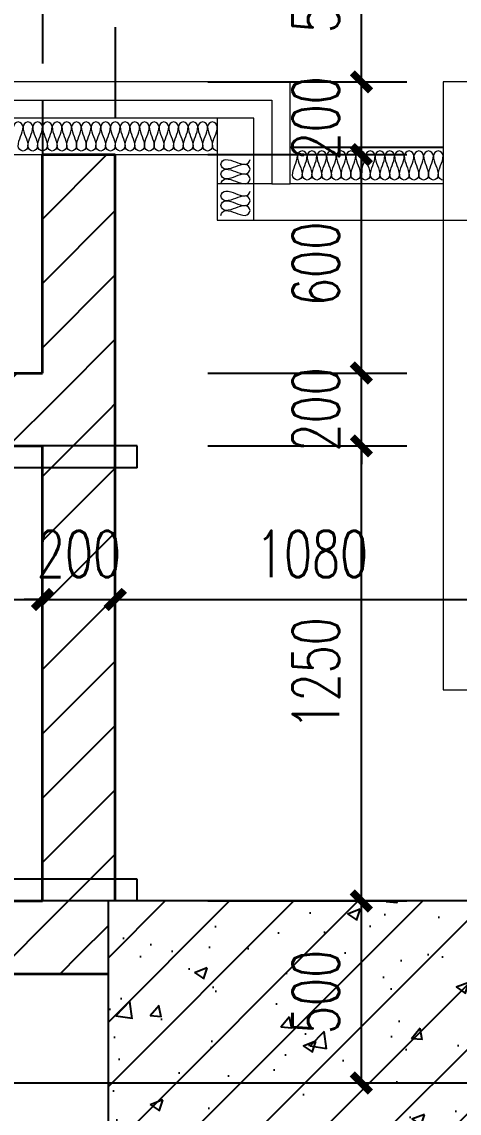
# Model space of a CAD drawing. Header units: millimetres. Extents: x 434053 to 1059003, y -2417481 to 936527.
# Drawn here: x 537439 to 538640, y -1764218 to -1761220 of the extents above; entities that cross this region are included whole.
import ezdxf

# ---------------------------------------------------------------- set-up
doc = ezdxf.new("R2010")
doc.units = ezdxf.units.MM
doc.header["$LTSCALE"] = 1000
doc.header["$MEASUREMENT"] = 0
doc.linetypes.add('DASH', pattern=[0.35, 0.25, -0.1])
doc.linetypes.add('DOTE', pattern=[2.42, 2, -0.2, 0.02, -0.2])
doc.layers.get('Defpoints').update_dxf_attribs({"color": 6})
for name, color, linetype in [('A-ANNO-DIMS', 3, 'Continuous'), ('A-AXIS', 16, 'DOTE'), ('A-COLS', 6, 'Continuous'), ('A-WALL-PATT', 8, 'Continuous'), ('STAIR', 2, 'Continuous')]:
    doc.layers.add(name, color=color, linetype=linetype)
for name, color, linetype, lineweight in [('A-DETL-0001', 4, 'Continuous', 15), ('A-FLOR-PROJ', 2, 'Continuous', 25), ('A-WALL', 5, 'Continuous', 35)]:
    doc.layers.add(name, color=color, linetype=linetype, lineweight=lineweight)
doc.styles.add('_TCH_DIM_T3', font='SIMPLEX', dxfattribs={"width": 0.705882, "bigfont": 'GBCBIG'})
doc.dimstyles.new('_TCH_ARCH&&50', dxfattribs={"dimtxt": 127.5, "dimasz": 50, "dimexe": 125, "dimexo": 150, "dimgap": 61.25, "dimtad": 1, "dimdec": 0, "dimzin": 0, "dimdsep": 46, "dimtxsty": '_TCH_DIM_T3', "dimblk": 'ARCHTICK', "dimcen": 0.09, "dimclrt": 7, "dimazin": 2, "dimtfac": 1, "dimtdec": 0, "dimtix": 1, "dimtmove": 2, "dimatfit": 3, "dimfxl": 1, "dimtolj": 1, "dimtzin": 0, "dimarcsym": 0})
pattern_1 = [(45, (-1713816.56, -1462893.01), (-88.388383, 88.388383), [])]

# ---------------------------------------------------------------- blocks, each defined once
blk = doc.blocks.new('gdfgsdfgfgfgh')
at = {"layer": 'A-AXIS'}
blk.add_line((1100, 750), (10800, 750), dxfattribs=at)
blk = doc.blocks.new('nadgsfg')
at = {"layer": 'A-DETL-0001'}
for p, q in [((39667.5, 7045.9), (39667.5, 13595.9)), ((39617.5, 12045.9), (39617.5, 7095.9)), ((39467.5, 9965.9), (39467.5, 7145.9)), ((39567.5, 7145.9), (39567.5, 9965.9)), ((39387.6, 7245.9), (39287.6, 7245.9)), ((39287.6, 7245.9), (39287.6, 7145.9)), ((39387.6, 7145.9), (39387.6, 7245.9)), ((39467.5, 7245.9), (39387.6, 7245.9)), ((39567.5, 7245.9), (39467.5, 7245.9)), ((39467.5, 7245.9), (39467.5, 7145.9)), ((39567.5, 7145.9), (39567.5, 7245.9)), ((39287.6, 7145.9), (39387.6, 7145.9)), ((39287.6, 7145.9), (39287.6, 6625.9)), ((39387.6, 7095.9), (39387.6, 7145.9)), ((39387.6, 7145.9), (39467.5, 7145.9)), ((39467.5, 7145.9), (39567.5, 7145.9)), ((39617.5, 7095.9), (39387.6, 7095.9)), ((39387.6, 7095.9), (39387.6, 7045.9)), ((39387.6, 6625.9), (39387.6, 7045.9)), ((39387.6, 7045.9), (39667.5, 7045.9)), ((37997.4, 6625.9), (37997.5, 5595.9)), ((39667.6, 6625.9), (37997.4, 6625.9)), ((39287.6, 6625.9), (39287.6, 6525.9)), ((39667.6, 6525.9), (39667.6, 6625.9))]:
    blk.add_line(p, q, dxfattribs=at)
blk.add_lwpolyline([(38097.5, 6525.9), (39667.6, 6525.9), (39667.5, 6625.9)], dxfattribs=at)
for points in [[(39544.2, 7779.3), (39550.4, 7779.3), (39564.5, 7792.6), (39550.4, 7805.9), (39544.2, 7805.9)], [(39490.8, 7765.9), (39484.5, 7765.9), (39470.4, 7779.3), (39484.5, 7792.6), (39490.8, 7792.6)], [(39490.8, 7739.3), (39484.5, 7739.3), (39470.4, 7752.6), (39484.5, 7765.9), (39490.8, 7765.9)], [(39490.8, 7792.6), (39509.1, 7792.6), (39525.8, 7779.3), (39544.2, 7779.3)], [(39544.2, 7779.3), (39525.8, 7779.3), (39509.1, 7765.9), (39490.8, 7765.9)], [(39490.8, 7765.9), (39509.1, 7765.9), (39525.8, 7752.6), (39544.2, 7752.6)], [(39544.2, 7752.6), (39550.4, 7752.6), (39564.5, 7765.9), (39550.4, 7779.3), (39544.2, 7779.3)], [(39490.8, 7712.6), (39484.5, 7712.6), (39470.4, 7725.9), (39484.5, 7739.3), (39490.8, 7739.3)], [(39544.2, 7752.6), (39525.8, 7752.6), (39509.1, 7739.3), (39490.8, 7739.3)], [(39490.8, 7739.3), (39509.1, 7739.3), (39525.8, 7725.9), (39544.2, 7725.9)], [(39544.2, 7725.9), (39550.4, 7725.9), (39564.5, 7739.3), (39550.4, 7752.6), (39544.2, 7752.6)], [(39490.8, 7685.9), (39484.5, 7685.9), (39470.4, 7699.3), (39484.5, 7712.6), (39490.8, 7712.6)], [(39544.2, 7725.9), (39525.8, 7725.9), (39509.1, 7712.6), (39490.8, 7712.6)], [(39490.8, 7712.6), (39509.1, 7712.6), (39525.8, 7699.3), (39544.2, 7699.3)], [(39544.2, 7699.3), (39550.4, 7699.3), (39564.5, 7712.6), (39550.4, 7725.9), (39544.2, 7725.9)], [(39490.8, 7659.3), (39484.5, 7659.3), (39470.4, 7672.6), (39484.5, 7685.9), (39490.8, 7685.9)], [(39544.2, 7699.3), (39525.8, 7699.3), (39509.1, 7685.9), (39490.8, 7685.9)], [(39490.8, 7685.9), (39509.1, 7685.9), (39525.8, 7672.6), (39544.2, 7672.6)], [(39544.2, 7672.6), (39550.4, 7672.6), (39564.5, 7685.9), (39550.4, 7699.3), (39544.2, 7699.3)], [(39490.8, 7632.6), (39484.5, 7632.6), (39470.4, 7645.9), (39484.5, 7659.3), (39490.8, 7659.3)], [(39544.2, 7672.6), (39525.8, 7672.6), (39509.1, 7659.3), (39490.8, 7659.3)], [(39490.8, 7659.3), (39509.1, 7659.3), (39525.8, 7645.9), (39544.2, 7645.9)], [(39544.2, 7645.9), (39525.8, 7645.9), (39509.1, 7632.6), (39490.8, 7632.6)], [(39544.2, 7645.9), (39550.4, 7645.9), (39564.5, 7659.3), (39550.4, 7672.6), (39544.2, 7672.6)], [(39544.2, 7619.3), (39550.4, 7619.3), (39564.5, 7632.6), (39550.4, 7645.9), (39544.2, 7645.9)], [(39490.8, 7605.9), (39484.5, 7605.9), (39470.4, 7619.3), (39484.5, 7632.6), (39490.8, 7632.6)], [(39490.8, 7632.6), (39509.1, 7632.6), (39525.8, 7619.3), (39544.2, 7619.3)], [(39544.2, 7619.3), (39525.8, 7619.3), (39509.1, 7605.9), (39490.8, 7605.9)], [(39544.2, 7592.6), (39550.4, 7592.6), (39564.5, 7605.9), (39550.4, 7619.3), (39544.2, 7619.3)], [(39490.8, 7579.3), (39484.5, 7579.3), (39470.4, 7592.6), (39484.5, 7605.9), (39490.8, 7605.9)], [(39490.8, 7605.9), (39509.1, 7605.9), (39525.8, 7592.6), (39544.2, 7592.6)], [(39544.2, 7592.6), (39525.8, 7592.6), (39509.1, 7579.3), (39490.8, 7579.3)], [(39544.2, 7565.9), (39550.4, 7565.9), (39564.5, 7579.3), (39550.4, 7592.6), (39544.2, 7592.6)], [(39490.8, 7552.6), (39484.5, 7552.6), (39470.4, 7565.9), (39484.5, 7579.3), (39490.8, 7579.3)], [(39490.8, 7579.3), (39509.1, 7579.3), (39525.8, 7565.9), (39544.2, 7565.9)], [(39544.2, 7565.9), (39525.8, 7565.9), (39509.1, 7552.6), (39490.8, 7552.6)], [(39544.2, 7539.3), (39550.4, 7539.3), (39564.5, 7552.6), (39550.4, 7565.9), (39544.2, 7565.9)], [(39490.8, 7525.9), (39484.5, 7525.9), (39470.4, 7539.3), (39484.5, 7552.6), (39490.8, 7552.6)], [(39490.8, 7499.3), (39484.5, 7499.3), (39470.4, 7512.6), (39484.5, 7525.9), (39490.8, 7525.9)], [(39490.8, 7499.3), (39484.5, 7499.3), (39470.4, 7512.6), (39484.5, 7525.9), (39490.8, 7525.9)], [(39490.8, 7552.6), (39509.1, 7552.6), (39525.8, 7539.3), (39544.2, 7539.3)], [(39544.2, 7539.3), (39525.8, 7539.3), (39509.1, 7525.9), (39490.8, 7525.9)], [(39490.8, 7525.9), (39509.1, 7525.9), (39525.8, 7512.6), (39544.2, 7512.6)], [(39490.8, 7525.9), (39509.1, 7525.9), (39525.8, 7512.6), (39544.2, 7512.6)], [(39544.2, 7512.6), (39550.4, 7512.6), (39564.5, 7525.9), (39550.4, 7539.3), (39544.2, 7539.3)], [(39490.8, 7472.6), (39484.5, 7472.6), (39470.4, 7485.9), (39484.5, 7499.3), (39490.8, 7499.3)], [(39490.8, 7472.6), (39484.5, 7472.6), (39470.4, 7485.9), (39484.5, 7499.3), (39490.8, 7499.3)], [(39544.2, 7512.6), (39525.8, 7512.6), (39509.1, 7499.3), (39490.8, 7499.3)], [(39544.2, 7512.6), (39525.8, 7512.6), (39509.1, 7499.3), (39490.8, 7499.3)], [(39490.8, 7499.3), (39509.1, 7499.3), (39525.8, 7485.9), (39544.2, 7485.9)], [(39490.8, 7499.3), (39509.1, 7499.3), (39525.8, 7485.9), (39544.2, 7485.9)], [(39544.2, 7485.9), (39550.4, 7485.9), (39564.5, 7499.3), (39550.4, 7512.6), (39544.2, 7512.6)], [(39544.2, 7485.9), (39550.4, 7485.9), (39564.5, 7499.3), (39550.4, 7512.6), (39544.2, 7512.6)], [(39490.8, 7445.9), (39484.5, 7445.9), (39470.4, 7459.3), (39484.5, 7472.6), (39490.8, 7472.6)], [(39490.8, 7445.9), (39484.5, 7445.9), (39470.4, 7459.3), (39484.5, 7472.6), (39490.8, 7472.6)], [(39544.2, 7485.9), (39525.8, 7485.9), (39509.1, 7472.6), (39490.8, 7472.6)], [(39544.2, 7485.9), (39525.8, 7485.9), (39509.1, 7472.6), (39490.8, 7472.6)], [(39490.8, 7472.6), (39509.1, 7472.6), (39525.8, 7459.3), (39544.2, 7459.3)], [(39490.8, 7472.6), (39509.1, 7472.6), (39525.8, 7459.3), (39544.2, 7459.3)], [(39544.2, 7459.3), (39550.4, 7459.3), (39564.5, 7472.6), (39550.4, 7485.9), (39544.2, 7485.9)], [(39544.2, 7459.3), (39550.4, 7459.3), (39564.5, 7472.6), (39550.4, 7485.9), (39544.2, 7485.9)], [(39490.8, 7419.3), (39484.5, 7419.3), (39470.4, 7432.6), (39484.5, 7445.9), (39490.8, 7445.9)], [(39490.8, 7419.3), (39484.5, 7419.3), (39470.4, 7432.6), (39484.5, 7445.9), (39490.8, 7445.9)], [(39544.2, 7459.3), (39525.8, 7459.3), (39509.1, 7445.9), (39490.8, 7445.9)], [(39544.2, 7459.3), (39525.8, 7459.3), (39509.1, 7445.9), (39490.8, 7445.9)], [(39490.8, 7445.9), (39509.1, 7445.9), (39525.8, 7432.6), (39544.2, 7432.6)], [(39490.8, 7445.9), (39509.1, 7445.9), (39525.8, 7432.6), (39544.2, 7432.6)], [(39544.2, 7432.6), (39550.4, 7432.6), (39564.5, 7445.9), (39550.4, 7459.3), (39544.2, 7459.3)], [(39544.2, 7432.6), (39550.4, 7432.6), (39564.5, 7445.9), (39550.4, 7459.3), (39544.2, 7459.3)], [(39490.8, 7392.6), (39484.5, 7392.6), (39470.4, 7405.9), (39484.5, 7419.3), (39490.8, 7419.3)], [(39490.8, 7392.6), (39484.5, 7392.6), (39470.4, 7405.9), (39484.5, 7419.3), (39490.8, 7419.3)], [(39544.2, 7432.6), (39525.8, 7432.6), (39509.1, 7419.3), (39490.8, 7419.3)], [(39544.2, 7432.6), (39525.8, 7432.6), (39509.1, 7419.3), (39490.8, 7419.3)], [(39490.8, 7419.3), (39509.1, 7419.3), (39525.8, 7405.9), (39544.2, 7405.9)], [(39490.8, 7419.3), (39509.1, 7419.3), (39525.8, 7405.9), (39544.2, 7405.9)], [(39544.2, 7405.9), (39525.8, 7405.9), (39509.1, 7392.6), (39490.8, 7392.6)], [(39544.2, 7405.9), (39525.8, 7405.9), (39509.1, 7392.6), (39490.8, 7392.6)], [(39544.2, 7405.9), (39550.4, 7405.9), (39564.5, 7419.3), (39550.4, 7432.6), (39544.2, 7432.6)], [(39544.2, 7405.9), (39550.4, 7405.9), (39564.5, 7419.3), (39550.4, 7432.6), (39544.2, 7432.6)], [(39544.2, 7379.3), (39550.4, 7379.3), (39564.5, 7392.6), (39550.4, 7405.9), (39544.2, 7405.9)], [(39544.2, 7379.3), (39550.4, 7379.3), (39564.5, 7392.6), (39550.4, 7405.9), (39544.2, 7405.9)], [(39490.8, 7365.9), (39484.5, 7365.9), (39470.4, 7379.3), (39484.5, 7392.6), (39490.8, 7392.6)], [(39490.8, 7392.6), (39509.1, 7392.6), (39525.8, 7379.3), (39544.2, 7379.3)], [(39544.2, 7379.3), (39525.8, 7379.3), (39509.1, 7365.9), (39490.8, 7365.9)], [(39544.2, 7352.6), (39550.4, 7352.6), (39564.5, 7365.9), (39550.4, 7379.3), (39544.2, 7379.3)], [(39490.8, 7339.3), (39484.5, 7339.3), (39470.4, 7352.6), (39484.5, 7365.9), (39490.8, 7365.9)], [(39490.8, 7365.9), (39509.1, 7365.9), (39525.8, 7352.6), (39544.2, 7352.6)], [(39544.2, 7352.6), (39525.8, 7352.6), (39509.1, 7339.3), (39490.8, 7339.3)], [(39544.2, 7325.9), (39550.4, 7325.9), (39564.5, 7339.3), (39550.4, 7352.6), (39544.2, 7352.6)], [(39490.8, 7312.6), (39484.5, 7312.6), (39470.4, 7325.9), (39484.5, 7339.3), (39490.8, 7339.3)], [(39490.8, 7339.3), (39509.1, 7339.3), (39525.8, 7325.9), (39544.2, 7325.9)], [(39544.2, 7325.9), (39525.8, 7325.9), (39509.1, 7312.6), (39490.8, 7312.6)], [(39544.2, 7299.3), (39550.4, 7299.3), (39564.5, 7312.6), (39550.4, 7325.9), (39544.2, 7325.9)], [(39490.8, 7285.9), (39484.5, 7285.9), (39470.4, 7299.3), (39484.5, 7312.6), (39490.8, 7312.6)], [(39490.8, 7259.3), (39484.5, 7259.3), (39470.4, 7272.6), (39484.5, 7285.9), (39490.8, 7285.9)], [(39490.8, 7312.6), (39509.1, 7312.6), (39525.8, 7299.3), (39544.2, 7299.3)], [(39544.2, 7299.3), (39525.8, 7299.3), (39509.1, 7285.9), (39490.8, 7285.9)], [(39490.8, 7285.9), (39509.1, 7285.9), (39525.8, 7272.6), (39544.2, 7272.6)], [(39544.2, 7272.6), (39550.4, 7272.6), (39564.5, 7285.9), (39550.4, 7299.3), (39544.2, 7299.3)], [(39477.5, 7245.9), (39477.5, 7252.2), (39484.5, 7259.3), (39490.8, 7259.3)], [(39544.2, 7272.6), (39525.8, 7272.6), (39509.1, 7259.3), (39490.8, 7259.3)], [(39490.8, 7259.3), (39509.1, 7259.3), (39525.8, 7245.9), (39544.2, 7245.9)], [(39544.2, 7245.9), (39550.4, 7245.9), (39564.5, 7259.3), (39550.4, 7272.6), (39544.2, 7272.6)], [(39300.8, 7235.9), (39307.1, 7235.9), (39314.2, 7228.9), (39314.2, 7222.6)], [(39314.2, 7222.6), (39314.2, 7228.9), (39327.5, 7243), (39340.8, 7228.9), (39340.8, 7222.6)], [(39340.8, 7222.6), (39340.8, 7228.9), (39354.2, 7243), (39367.5, 7228.9), (39367.5, 7222.6)], [(39387.6, 7235.9), (39393.9, 7235.9), (39400.9, 7228.9), (39400.9, 7222.6)], [(39400.9, 7222.6), (39400.9, 7228.9), (39414.3, 7243), (39427.6, 7228.9), (39427.6, 7222.6)], [(39427.6, 7222.6), (39427.6, 7228.9), (39440.9, 7243), (39454.3, 7228.9), (39454.3, 7222.6)], [(39314.2, 7222.6), (39314.2, 7204.3), (39300.8, 7187.6), (39300.8, 7169.3)], [(39327.5, 7169.3), (39327.5, 7187.6), (39314.2, 7204.3), (39314.2, 7222.6)], [(39340.8, 7222.6), (39340.8, 7204.3), (39327.5, 7187.6), (39327.5, 7169.3)], [(39354.2, 7169.3), (39354.2, 7187.6), (39340.8, 7204.3), (39340.8, 7222.6)], [(39367.5, 7222.6), (39367.5, 7204.3), (39354.2, 7187.6), (39354.2, 7169.3)], [(39400.9, 7222.6), (39400.9, 7204.3), (39387.6, 7187.6), (39387.6, 7169.3)], [(39414.3, 7169.3), (39414.3, 7187.6), (39400.9, 7204.3), (39400.9, 7222.6)], [(39427.6, 7222.6), (39427.6, 7204.3), (39414.3, 7187.6), (39414.3, 7169.3)], [(39440.9, 7169.3), (39440.9, 7187.6), (39427.6, 7204.3), (39427.6, 7222.6)], [(39454.3, 7222.6), (39454.3, 7204.3), (39440.9, 7187.6), (39440.9, 7169.3)], [(39300.8, 7169.3), (39300.8, 7163), (39314.2, 7148.9), (39327.5, 7163), (39327.5, 7169.3)], [(39327.5, 7169.3), (39327.5, 7163), (39340.8, 7148.9), (39354.2, 7163), (39354.2, 7169.3)], [(39354.2, 7169.3), (39354.2, 7163), (39361.2, 7155.9), (39367.5, 7155.9)], [(39387.6, 7169.3), (39387.6, 7163), (39400.9, 7148.9), (39414.3, 7163), (39414.3, 7169.3)], [(39414.3, 7169.3), (39414.3, 7163), (39427.6, 7148.9), (39440.9, 7163), (39440.9, 7169.3)], [(39440.9, 7169.3), (39440.9, 7163), (39448, 7155.9), (39454.3, 7155.9)], [(39410.9, 7012.6), (39404.7, 7012.6), (39390.6, 7025.9), (39404.7, 7039.3), (39410.9, 7039.3)], [(39410.9, 7039.3), (39429.3, 7039.3), (39445.9, 7025.9), (39464.3, 7025.9)], [(39464.3, 7025.9), (39445.9, 7025.9), (39429.3, 7012.6), (39410.9, 7012.6)], [(39464.3, 7025.9), (39470.6, 7025.9), (39477.6, 7033), (39477.6, 7039.3)], [(39464.3, 6999.3), (39470.6, 6999.3), (39484.7, 7012.6), (39470.6, 7025.9), (39464.3, 7025.9)], [(39410.9, 6985.9), (39404.7, 6985.9), (39390.6, 6999.3), (39404.7, 7012.6), (39410.9, 7012.6)], [(39410.9, 6959.3), (39404.7, 6959.3), (39390.6, 6972.6), (39404.7, 6985.9), (39410.9, 6985.9)], [(39410.9, 7012.6), (39429.3, 7012.6), (39445.9, 6999.3), (39464.3, 6999.3)], [(39464.3, 6999.3), (39445.9, 6999.3), (39429.3, 6985.9), (39410.9, 6985.9)], [(39410.9, 6985.9), (39429.3, 6985.9), (39445.9, 6972.6), (39464.3, 6972.6)], [(39464.3, 6972.6), (39470.6, 6972.6), (39484.7, 6985.9), (39470.6, 6999.3), (39464.3, 6999.3)], [(39410.9, 6932.6), (39404.7, 6932.6), (39390.6, 6945.9), (39404.7, 6959.3), (39410.9, 6959.3)], [(39464.3, 6972.6), (39445.9, 6972.6), (39429.3, 6959.3), (39410.9, 6959.3)], [(39410.9, 6959.3), (39429.3, 6959.3), (39445.9, 6945.9), (39464.3, 6945.9)], [(39464.3, 6945.9), (39470.6, 6945.9), (39484.7, 6959.3), (39470.6, 6972.6), (39464.3, 6972.6)], [(39410.9, 6905.9), (39404.7, 6905.9), (39390.6, 6919.3), (39404.7, 6932.6), (39410.9, 6932.6)], [(39464.3, 6945.9), (39445.9, 6945.9), (39429.3, 6932.6), (39410.9, 6932.6)], [(39410.9, 6932.6), (39429.3, 6932.6), (39445.9, 6919.3), (39464.3, 6919.3)], [(39464.3, 6919.3), (39470.6, 6919.3), (39484.7, 6932.6), (39470.6, 6945.9), (39464.3, 6945.9)], [(39410.9, 6879.3), (39404.7, 6879.3), (39390.6, 6892.6), (39404.7, 6905.9), (39410.9, 6905.9)], [(39464.3, 6919.3), (39445.9, 6919.3), (39429.3, 6905.9), (39410.9, 6905.9)], [(39410.9, 6905.9), (39429.3, 6905.9), (39445.9, 6892.6), (39464.3, 6892.6)], [(39464.3, 6892.6), (39470.6, 6892.6), (39484.7, 6905.9), (39470.6, 6919.3), (39464.3, 6919.3)], [(39410.9, 6852.6), (39404.7, 6852.6), (39390.6, 6865.9), (39404.7, 6879.3), (39410.9, 6879.3)], [(39464.3, 6892.6), (39445.9, 6892.6), (39429.3, 6879.3), (39410.9, 6879.3)], [(39410.9, 6879.3), (39429.3, 6879.3), (39445.9, 6865.9), (39464.3, 6865.9)], [(39464.3, 6865.9), (39445.9, 6865.9), (39429.3, 6852.6), (39410.9, 6852.6)], [(39464.3, 6865.9), (39470.6, 6865.9), (39484.7, 6879.3), (39470.6, 6892.6), (39464.3, 6892.6)], [(39464.3, 6839.3), (39470.6, 6839.3), (39484.7, 6852.6), (39470.6, 6865.9), (39464.3, 6865.9)], [(39410.9, 6825.9), (39404.7, 6825.9), (39390.6, 6839.3), (39404.7, 6852.6), (39410.9, 6852.6)], [(39410.9, 6852.6), (39429.3, 6852.6), (39445.9, 6839.3), (39464.3, 6839.3)], [(39464.3, 6839.3), (39445.9, 6839.3), (39429.3, 6825.9), (39410.9, 6825.9)], [(39464.3, 6812.6), (39470.6, 6812.6), (39484.7, 6825.9), (39470.6, 6839.3), (39464.3, 6839.3)], [(39410.9, 6799.3), (39404.7, 6799.3), (39390.6, 6812.6), (39404.7, 6825.9), (39410.9, 6825.9)], [(39410.9, 6825.9), (39429.3, 6825.9), (39445.9, 6812.6), (39464.3, 6812.6)], [(39464.3, 6812.6), (39445.9, 6812.6), (39429.3, 6799.3), (39410.9, 6799.3)], [(39464.3, 6785.9), (39470.6, 6785.9), (39484.7, 6799.3), (39470.6, 6812.6), (39464.3, 6812.6)], [(39410.9, 6772.6), (39404.7, 6772.6), (39390.6, 6785.9), (39404.7, 6799.3), (39410.9, 6799.3)], [(39410.9, 6799.3), (39429.3, 6799.3), (39445.9, 6785.9), (39464.3, 6785.9)], [(39464.3, 6785.9), (39445.9, 6785.9), (39429.3, 6772.6), (39410.9, 6772.6)], [(39464.3, 6759.3), (39470.6, 6759.3), (39484.7, 6772.6), (39470.6, 6785.9), (39464.3, 6785.9)], [(39410.9, 6745.9), (39404.7, 6745.9), (39390.6, 6759.3), (39404.7, 6772.6), (39410.9, 6772.6)], [(39410.9, 6719.3), (39404.7, 6719.3), (39390.6, 6732.6), (39404.7, 6745.9), (39410.9, 6745.9)], [(39410.9, 6772.6), (39429.3, 6772.6), (39445.9, 6759.3), (39464.3, 6759.3)], [(39464.3, 6759.3), (39445.9, 6759.3), (39429.3, 6745.9), (39410.9, 6745.9)], [(39410.9, 6745.9), (39429.3, 6745.9), (39445.9, 6732.6), (39464.3, 6732.6)], [(39464.3, 6732.6), (39470.6, 6732.6), (39484.7, 6745.9), (39470.6, 6759.3), (39464.3, 6759.3)], [(39410.9, 6692.6), (39404.7, 6692.6), (39390.6, 6705.9), (39404.7, 6719.3), (39410.9, 6719.3)], [(39464.3, 6732.6), (39445.9, 6732.6), (39429.3, 6719.3), (39410.9, 6719.3)], [(39410.9, 6719.3), (39429.3, 6719.3), (39445.9, 6705.9), (39464.3, 6705.9)], [(39464.3, 6705.9), (39470.6, 6705.9), (39484.7, 6719.3), (39470.6, 6732.6), (39464.3, 6732.6)], [(39410.9, 6665.9), (39404.7, 6665.9), (39390.6, 6679.3), (39404.7, 6692.6), (39410.9, 6692.6)], [(39464.3, 6705.9), (39445.9, 6705.9), (39429.3, 6692.6), (39410.9, 6692.6)], [(39410.9, 6692.6), (39429.3, 6692.6), (39445.9, 6679.3), (39464.3, 6679.3)], [(39464.3, 6679.3), (39470.6, 6679.3), (39484.7, 6692.6), (39470.6, 6705.9), (39464.3, 6705.9)], [(39410.9, 6639.3), (39404.7, 6639.3), (39390.6, 6652.6), (39404.7, 6665.9), (39410.9, 6665.9)], [(39464.3, 6679.3), (39445.9, 6679.3), (39429.3, 6665.9), (39410.9, 6665.9)], [(39410.9, 6665.9), (39429.3, 6665.9), (39445.9, 6652.6), (39464.3, 6652.6)], [(39464.3, 6652.6), (39470.6, 6652.6), (39484.7, 6665.9), (39470.6, 6679.3), (39464.3, 6679.3)], [(39397.6, 6625.9), (39397.6, 6632.2), (39404.7, 6639.3), (39410.9, 6639.3)], [(39464.3, 6652.6), (39445.9, 6652.6), (39429.3, 6639.3), (39410.9, 6639.3)], [(39410.9, 6639.3), (39429.3, 6639.3), (39445.9, 6625.9), (39464.3, 6625.9)], [(39464.3, 6625.9), (39470.6, 6625.9), (39484.7, 6639.3), (39470.6, 6652.6), (39464.3, 6652.6)]]:
    blk.add_open_spline(points, degree=3, dxfattribs=at)
at = {"layer": 'A-FLOR-PROJ'}
blk.add_line((39487.6, 6625.9), (39487.6, 7045.9), dxfattribs=at)
blk = doc.blocks.new('_ArchTick')
at = {"color": 0, "linetype": 'ByBlock', "const_width": 0.4}
blk.add_lwpolyline([(-0.5, -0.5), (0.5, 0.5)], dxfattribs=at)
blk = doc.blocks.new('*D2160')
at = {"layer": 'A-ANNO-DIMS', "color": 0, "lineweight": -2, "transparency": 16777216}
for p, q in [((537949.6, -1760885.3), (538496.6, -1760885.3)), ((538371.6, -1761385.3), (538371.6, -1760885.3)), ((537949.6, -1761385.3), (538496.6, -1761385.3))]:
    blk.add_line(p, q, dxfattribs=at)
at = {"layer": 'Defpoints', "color": 0, "transparency": 16777216}
for p in [(537799.6, -1760885.3), (538371.6, -1760885.3), (537799.6, -1761385.3)]:
    blk.add_point(p, dxfattribs=at)
at = {"layer": 'A-ANNO-DIMS', "color": 0, "lineweight": -2, "transparency": 16777216, "xscale": 50, "yscale": 50, "zscale": 50}
for p, rotation in [((538371.6, -1760885.3), 90), ((538371.6, -1761385.3), 270)]:
    blk.add_blockref('_ArchTick', p, dxfattribs=dict(at, rotation=rotation))
at = {"layer": 'A-ANNO-DIMS', "color": 7, "transparency": 16777216, "insert": (538246.6, -1761135.3), "char_height": 127.5, "attachment_point": 5, "rotation": 90, "style": '_TCH_DIM_T3'}
blk.add_mtext('\\A1;500', dxfattribs=at)
blk = doc.blocks.new('*D2161')
at = {"layer": 'A-ANNO-DIMS', "color": 0, "lineweight": -2, "transparency": 16777216}
for p, q in [((538371.6, -1761385.3), (538371.6, -1761335.3)), ((537949.6, -1761385.3), (538496.6, -1761385.3)), ((538371.6, -1761585.3), (538371.6, -1761385.3)), ((537949.6, -1761585.3), (538496.6, -1761585.3)), ((538371.6, -1761585.3), (538371.6, -1761635.3))]:
    blk.add_line(p, q, dxfattribs=at)
at = {"layer": 'Defpoints', "color": 0, "transparency": 16777216}
for p in [(537799.6, -1761385.3), (538371.6, -1761385.3), (537799.6, -1761585.3)]:
    blk.add_point(p, dxfattribs=at)
at = {"layer": 'A-ANNO-DIMS', "color": 0, "lineweight": -2, "transparency": 16777216, "xscale": 50, "yscale": 50, "zscale": 50}
for p, rotation in [((538371.6, -1761385.3), 270), ((538371.6, -1761585.3), 90)]:
    blk.add_blockref('_ArchTick', p, dxfattribs=dict(at, rotation=rotation))
at = {"layer": 'A-ANNO-DIMS', "color": 7, "transparency": 16777216, "insert": (538246.6, -1761485.3), "char_height": 127.5, "attachment_point": 5, "rotation": 90, "style": '_TCH_DIM_T3'}
blk.add_mtext('\\A1;200', dxfattribs=at)
blk = doc.blocks.new('*D2162')
at = {"layer": 'A-ANNO-DIMS', "color": 0, "lineweight": -2, "transparency": 16777216}
for p, q in [((537949.6, -1761585.3), (538496.6, -1761585.3)), ((538371.6, -1762185.3), (538371.6, -1761585.3)), ((537949.6, -1762185.3), (538496.6, -1762185.3))]:
    blk.add_line(p, q, dxfattribs=at)
at = {"layer": 'Defpoints', "color": 0, "transparency": 16777216}
for p in [(537799.6, -1761585.3), (538371.6, -1761585.3), (537799.6, -1762185.3)]:
    blk.add_point(p, dxfattribs=at)
at = {"layer": 'A-ANNO-DIMS', "color": 0, "lineweight": -2, "transparency": 16777216, "xscale": 50, "yscale": 50, "zscale": 50}
for p, rotation in [((538371.6, -1761585.3), 90), ((538371.6, -1762185.3), 270)]:
    blk.add_blockref('_ArchTick', p, dxfattribs=dict(at, rotation=rotation))
at = {"layer": 'A-ANNO-DIMS', "color": 7, "transparency": 16777216, "insert": (538246.6, -1761885.3), "char_height": 127.5, "attachment_point": 5, "rotation": 90, "style": '_TCH_DIM_T3'}
blk.add_mtext('\\A1;600', dxfattribs=at)
blk = doc.blocks.new('*D2163')
at = {"layer": 'A-ANNO-DIMS', "color": 0, "lineweight": -2, "transparency": 16777216}
for p, q in [((538371.6, -1762185.3), (538371.6, -1762135.3)), ((537949.6, -1762185.3), (538496.6, -1762185.3)), ((538371.6, -1762385.3), (538371.6, -1762185.3)), ((537949.6, -1762385.3), (538496.6, -1762385.3)), ((538371.6, -1762385.3), (538371.6, -1762435.3))]:
    blk.add_line(p, q, dxfattribs=at)
at = {"layer": 'Defpoints', "color": 0, "transparency": 16777216}
for p in [(537799.6, -1762185.3), (538371.6, -1762185.3), (537799.6, -1762385.3)]:
    blk.add_point(p, dxfattribs=at)
at = {"layer": 'A-ANNO-DIMS', "color": 0, "lineweight": -2, "transparency": 16777216, "xscale": 50, "yscale": 50, "zscale": 50}
for p, rotation in [((538371.6, -1762185.3), 270), ((538371.6, -1762385.3), 90)]:
    blk.add_blockref('_ArchTick', p, dxfattribs=dict(at, rotation=rotation))
at = {"layer": 'A-ANNO-DIMS', "color": 7, "transparency": 16777216, "insert": (538246.6, -1762285.3), "char_height": 127.5, "attachment_point": 5, "rotation": 90, "style": '_TCH_DIM_T3'}
blk.add_mtext('\\A1;200', dxfattribs=at)
blk = doc.blocks.new('*D2164')
at = {"layer": 'A-ANNO-DIMS', "color": 0, "lineweight": -2, "transparency": 16777216}
for p, q in [((537949.6, -1762385.3), (538496.6, -1762385.3)), ((538371.6, -1763635.3), (538371.6, -1762385.3)), ((537949.6, -1763635.3), (538496.6, -1763635.3))]:
    blk.add_line(p, q, dxfattribs=at)
at = {"layer": 'Defpoints', "color": 0, "transparency": 16777216}
for p in [(537799.6, -1762385.3), (538371.6, -1762385.3), (537799.6, -1763635.3)]:
    blk.add_point(p, dxfattribs=at)
at = {"layer": 'A-ANNO-DIMS', "color": 0, "lineweight": -2, "transparency": 16777216, "xscale": 50, "yscale": 50, "zscale": 50}
for p, rotation in [((538371.6, -1762385.3), 90), ((538371.6, -1763635.3), 270)]:
    blk.add_blockref('_ArchTick', p, dxfattribs=dict(at, rotation=rotation))
at = {"layer": 'A-ANNO-DIMS', "color": 7, "transparency": 16777216, "insert": (538246.6, -1763010.3), "char_height": 127.5, "attachment_point": 5, "rotation": 90, "style": '_TCH_DIM_T3'}
blk.add_mtext('\\A1;1250', dxfattribs=at)
blk = doc.blocks.new('*D2165')
at = {"layer": 'A-ANNO-DIMS', "color": 0, "lineweight": -2, "transparency": 16777216}
for p, q in [((537949.6, -1763635.3), (538496.6, -1763635.3)), ((538371.6, -1764135.3), (538371.6, -1763635.3)), ((537949.6, -1764135.3), (538496.6, -1764135.3))]:
    blk.add_line(p, q, dxfattribs=at)
at = {"layer": 'Defpoints', "color": 0, "transparency": 16777216}
for p in [(537799.6, -1763635.3), (538371.6, -1763635.3), (537799.6, -1764135.3)]:
    blk.add_point(p, dxfattribs=at)
at = {"layer": 'A-ANNO-DIMS', "color": 0, "lineweight": -2, "transparency": 16777216, "xscale": 50, "yscale": 50, "zscale": 50}
for p, rotation in [((538371.6, -1763635.3), 90), ((538371.6, -1764135.3), 270)]:
    blk.add_blockref('_ArchTick', p, dxfattribs=dict(at, rotation=rotation))
at = {"layer": 'A-ANNO-DIMS', "color": 7, "transparency": 16777216, "insert": (538246.6, -1763885.3), "char_height": 127.5, "attachment_point": 5, "rotation": 90, "style": '_TCH_DIM_T3'}
blk.add_mtext('\\A1;500', dxfattribs=at)
blk = doc.blocks.new('*D2168')
at = {"layer": 'A-ANNO-DIMS', "color": 0, "lineweight": -2, "transparency": 16777216}
for p, q in [((532935.9, -1762495.3), (532935.9, -1762932.3)), ((537495.9, -1762495.3), (537495.9, -1762932.3)), ((532935.9, -1762807.3), (537495.9, -1762807.3))]:
    blk.add_line(p, q, dxfattribs=at)
at = {"layer": 'Defpoints', "color": 0, "transparency": 16777216}
for p in [(532935.9, -1762345.3), (537495.9, -1762345.3), (537495.9, -1762807.3)]:
    blk.add_point(p, dxfattribs=at)
at = {"layer": 'A-ANNO-DIMS', "color": 0, "lineweight": -2, "transparency": 16777216, "xscale": 50, "yscale": 50, "zscale": 50, "rotation": 180}
blk.add_blockref('_ArchTick', (532935.9, -1762807.3), dxfattribs=at)
at = {"layer": 'A-ANNO-DIMS', "color": 0, "lineweight": -2, "transparency": 16777216, "xscale": 50, "yscale": 50, "zscale": 50}
blk.add_blockref('_ArchTick', (537495.9, -1762807.3), dxfattribs=at)
at = {"layer": 'A-ANNO-DIMS', "color": 7, "transparency": 16777216, "insert": (535215.9, -1762682.3), "char_height": 127.5, "attachment_point": 5, "style": '_TCH_DIM_T3'}
blk.add_mtext('\\A1;280×17=4760', dxfattribs=at)
blk = doc.blocks.new('*D2169')
at = {"layer": 'A-ANNO-DIMS', "color": 0, "lineweight": -2, "transparency": 16777216}
for p, q in [((537495.9, -1762495.3), (537495.9, -1762932.3)), ((537695.9, -1762495.3), (537695.9, -1762932.3)), ((537495.9, -1762807.3), (537445.9, -1762807.3)), ((537495.9, -1762807.3), (537695.9, -1762807.3)), ((537695.9, -1762807.3), (537745.9, -1762807.3))]:
    blk.add_line(p, q, dxfattribs=at)
at = {"layer": 'Defpoints', "color": 0, "transparency": 16777216}
for p in [(537495.9, -1762345.3), (537695.9, -1762345.3), (537695.9, -1762807.3)]:
    blk.add_point(p, dxfattribs=at)
at = {"layer": 'A-ANNO-DIMS', "color": 0, "lineweight": -2, "transparency": 16777216, "xscale": 50, "yscale": 50, "zscale": 50}
blk.add_blockref('_ArchTick', (537495.9, -1762807.3), dxfattribs=at)
at = {"layer": 'A-ANNO-DIMS', "color": 0, "lineweight": -2, "transparency": 16777216, "xscale": 50, "yscale": 50, "zscale": 50, "rotation": 180}
blk.add_blockref('_ArchTick', (537695.9, -1762807.3), dxfattribs=at)
at = {"layer": 'A-ANNO-DIMS', "color": 7, "transparency": 16777216, "insert": (537595.9, -1762682.3), "char_height": 127.5, "attachment_point": 5, "style": '_TCH_DIM_T3'}
blk.add_mtext('\\A1;200', dxfattribs=at)
blk = doc.blocks.new('*D2170')
at = {"layer": 'A-ANNO-DIMS', "color": 0, "lineweight": -2, "transparency": 16777216}
for p, q in [((537695.9, -1762495.3), (537695.9, -1762932.3)), ((538775.9, -1762495.3), (538775.9, -1762932.3)), ((537695.9, -1762807.3), (538775.9, -1762807.3))]:
    blk.add_line(p, q, dxfattribs=at)
at = {"layer": 'Defpoints', "color": 0, "transparency": 16777216}
for p in [(537695.9, -1762345.3), (538775.9, -1762345.3), (538775.9, -1762807.3)]:
    blk.add_point(p, dxfattribs=at)
at = {"layer": 'A-ANNO-DIMS', "color": 0, "lineweight": -2, "transparency": 16777216, "xscale": 50, "yscale": 50, "zscale": 50, "rotation": 180}
blk.add_blockref('_ArchTick', (537695.9, -1762807.3), dxfattribs=at)
at = {"layer": 'A-ANNO-DIMS', "color": 0, "lineweight": -2, "transparency": 16777216, "xscale": 50, "yscale": 50, "zscale": 50}
blk.add_blockref('_ArchTick', (538775.9, -1762807.3), dxfattribs=at)
at = {"layer": 'A-ANNO-DIMS', "color": 7, "transparency": 16777216, "insert": (538235.9, -1762682.3), "char_height": 127.5, "attachment_point": 5, "style": '_TCH_DIM_T3'}
blk.add_mtext('\\A1;1080', dxfattribs=at)

msp = doc.modelspace()

# ---------------------------------------------------------------- hatches: boundary and pattern name
at = {"layer": 'A-WALL-PATT'}
h = msp.add_hatch(dxfattribs=at)
h.set_pattern_fill('普通砖', color=256, scale=50, style=0)
h.set_pattern_definition(pattern_1)
h.paths.add_polyline_path([(537562.6, -1762285.3), (537695.9, -1762285.3), (537695.9, -1761585.3), (537495.9, -1761585.3), (537495.9, -1762185.3)])
h = msp.add_hatch(dxfattribs=at)
h.set_pattern_fill('普通砖', color=256, scale=50, style=0)
h.set_pattern_definition(pattern_1)
h.paths.add_polyline_path([(535575.9, -1762251.9), (535575.9, -1762385.3), (537495.9, -1762385.3), (537562.6, -1762285.3), (537495.9, -1762185.3), (535675.9, -1762185.3)])
h = msp.add_hatch(dxfattribs=at)
h.set_pattern_fill('普通砖', color=256, scale=50, style=0)
h.set_pattern_definition(pattern_1)
h.paths.add_polyline_path([(537595.9, -1763701.9), (537695.9, -1763635.3), (537695.9, -1762285.3), (537562.6, -1762285.3), (537495.9, -1762385.3), (537495.9, -1763635.3)])
h = msp.add_hatch(dxfattribs=at)
h.set_pattern_fill('普通砖', color=256, scale=50, style=0)
h.set_pattern_definition(pattern_1)
h.paths.add_polyline_path([(531675.9, -1763635.3), (531475.9, -1763835.3), (537595.9, -1763835.3), (537595.9, -1763701.9), (537495.9, -1763635.3)])
h = msp.add_hatch(dxfattribs=at)
h.set_pattern_fill('钢筋混凝土', color=256, scale=50, style=0)
h.set_pattern_definition([(45, (-1713816.56, -1462982.77), (-88.3883476, 88.3883476), []), (50, (-1713816.56, -1462982.77), (358.63009, -31.376067), [37.5, -412.5]), (355, (-1713816.56, -1462982.77), (-69.375667, 376.096067), [30, -330]), (100.4514, (-1713786.68, -1462985.4), (289.25469, 344.71977), [31.870095, -350.571056]), (46.1842, (-1713816.56, -1462882.77), (533.620524, -82.75951), [56.25, -618.75]), (96.6356, (-1713772.1, -1462889.67), (467.33135, 487.05894), [47.80514, -525.8565]), (351.1842, (-1713816.56, -1462882.77), (467.33097, 487.0593), [45, -495]), (21, (-1713766.56, -1462907.77), (298.453526, -201.309445), [37.5, -412.5]), (326, (-1713766.56, -1462907.77), (121.657666, 362.57502), [30, -330]), (71.4514, (-1713741.7, -1462924.55), (420.111314, 161.26525), [31.870095, -350.571056]), (37.5, (-1713816.56, -1462982.77), (6.079928, 166.446927), [0, -326, 0, -335, 0, -331.25]), (7.5, (-1713816.56, -1462982.77), (131.534769, 197.205856), [0, -191, 0, -318.5, 0, -126.25]), (327.5, (-1713928.06, -1462982.77), (266.911218, -11.277436), [0, -125, 0, -390, 0, -517.5]), (317.5, (-1713978.06, -1462982.77), (291.593085, 50.05249), [0, -162.5, 0, -259, 0, -367.5])])
h.paths.add_polyline_path([(539275.9, -1764635.3), (539275.9, -1763635.3), (537675.9, -1763635.3), (537675.9, -1764635.3)])
h = msp.add_hatch(dxfattribs=at)
h.set_pattern_fill('普通砖', color=256, scale=50, style=0)
h.set_pattern_definition(pattern_1)
h.paths.add_polyline_path([(537675.9, -1763835.3), (537675.9, -1763648.6), (537595.9, -1763701.9), (537595.9, -1763835.3)])

# ---------------------------------------------------------------- linework, layer by layer
at = {"layer": 'A-COLS'}
for p, q in [((539275.9, -1763635.3), (537675.9, -1763635.3)), ((537675.9, -1763635.3), (537675.9, -1764635.3))]:
    msp.add_line(p, q, dxfattribs=at)
at = {"layer": 'A-WALL'}
for p, q in [((537495.9, -1762185.3), (537495.9, -1761585.3)), ((537495.9, -1761585.3), (537695.9, -1761585.3)), ((537695.9, -1762285.3), (537695.9, -1761585.3)), ((535675.9, -1762185.3), (537495.9, -1762185.3)), ((537695.9, -1763635.3), (537695.9, -1762285.3)), ((535575.9, -1762385.3), (537495.9, -1762385.3)), ((537495.9, -1763635.3), (537495.9, -1762385.3)), ((531675.9, -1763635.3), (537495.9, -1763635.3)), ((531475.9, -1763835.3), (537595.9, -1763835.3)), ((537595.9, -1763835.3), (537675.9, -1763835.3))]:
    msp.add_line(p, q, dxfattribs=at)
at = {"layer": 'STAIR'}
for p, q in [((537755.9, -1762385.3), (532875.9, -1762385.3)), ((537695.9, -1762385.3), (532935.9, -1762385.3)), ((537755.9, -1762445.3), (537755.9, -1762385.3)), ((537755.9, -1762445.3), (532875.9, -1762445.3)), ((537695.9, -1763575.3), (537695.9, -1762445.3)), ((537755.9, -1763575.3), (532875.9, -1763575.3)), ((537755.9, -1763635.3), (537755.9, -1763575.3)), ((537755.9, -1763635.3), (532875.9, -1763635.3)), ((537695.9, -1763635.3), (532935.9, -1763635.3))]:
    msp.add_line(p, q, dxfattribs=at)
at = {"layer": 'STAIR', "color": 8, "linetype": 'DASH'}
for points in [[(537775.9, -1757885.3), (533475.9, -1757885.3), (533475.9, -1761085.3), (537495.9, -1761085.3), (537495.9, -1762085.3)], [(537775.9, -1758085.3), (533675.9, -1758085.3), (533675.9, -1760885.3), (537695.9, -1760885.3), (537695.9, -1762085.3)]]:
    msp.add_lwpolyline(points, dxfattribs=at)

# ---------------------------------------------------------------- block references
msp.add_blockref('gdfgsdfgfgfgh', (530125.9, -1764885.3))
at = {"rotation": 90}
msp.add_blockref('nadgsfg', (545221.9, -1801052.8), dxfattribs=at)

# ---------------------------------------------------------------- dimensions: what is measured, and where the dimension line sits
at = {"layer": 'A-ANNO-DIMS'}
for p1, p2, distance, picture, middle in [((537799.6, -1761385.3), (537799.6, -1760885.3), -572, '*D2160', (538246.6, -1761135.3)), ((537799.6, -1761585.3), (537799.6, -1761385.3), -572, '*D2161', (538246.6, -1761485.3)), ((537799.6, -1762185.3), (537799.6, -1761585.3), -572, '*D2162', (538246.6, -1761885.3)), ((537799.6, -1762385.3), (537799.6, -1762185.3), -572, '*D2163', (538246.6, -1762285.3)), ((537495.9, -1762345.3), (537695.9, -1762345.3), -462, '*D2169', (537595.9, -1762682.3)), ((537695.9, -1762345.3), (538775.9, -1762345.3), -462, '*D2170', (538235.9, -1762682.3)), ((537799.6, -1763635.3), (537799.6, -1762385.3), -572, '*D2164', (538246.6, -1763010.3)), ((537799.6, -1764135.3), (537799.6, -1763635.3), -572, '*D2165', (538246.6, -1763885.3))]:
    dim = msp.add_aligned_dim(p1=p1, p2=p2, distance=distance, dimstyle='_TCH_ARCH&&50', dxfattribs=at)
    dim.commit()
    dim.dimension.update_dxf_attribs({"geometry": picture, "text_midpoint": middle})
dim = msp.add_aligned_dim(p1=(532935.9, -1762345.3), p2=(537495.9, -1762345.3), distance=-462, text='280×17=4760', dimstyle='_TCH_ARCH&&50', dxfattribs=at)
dim.commit()
dim.dimension.update_dxf_attribs({"geometry": '*D2168', "text_midpoint": (535215.9, -1762682.3)})

doc.saveas('drawing.dxf')
